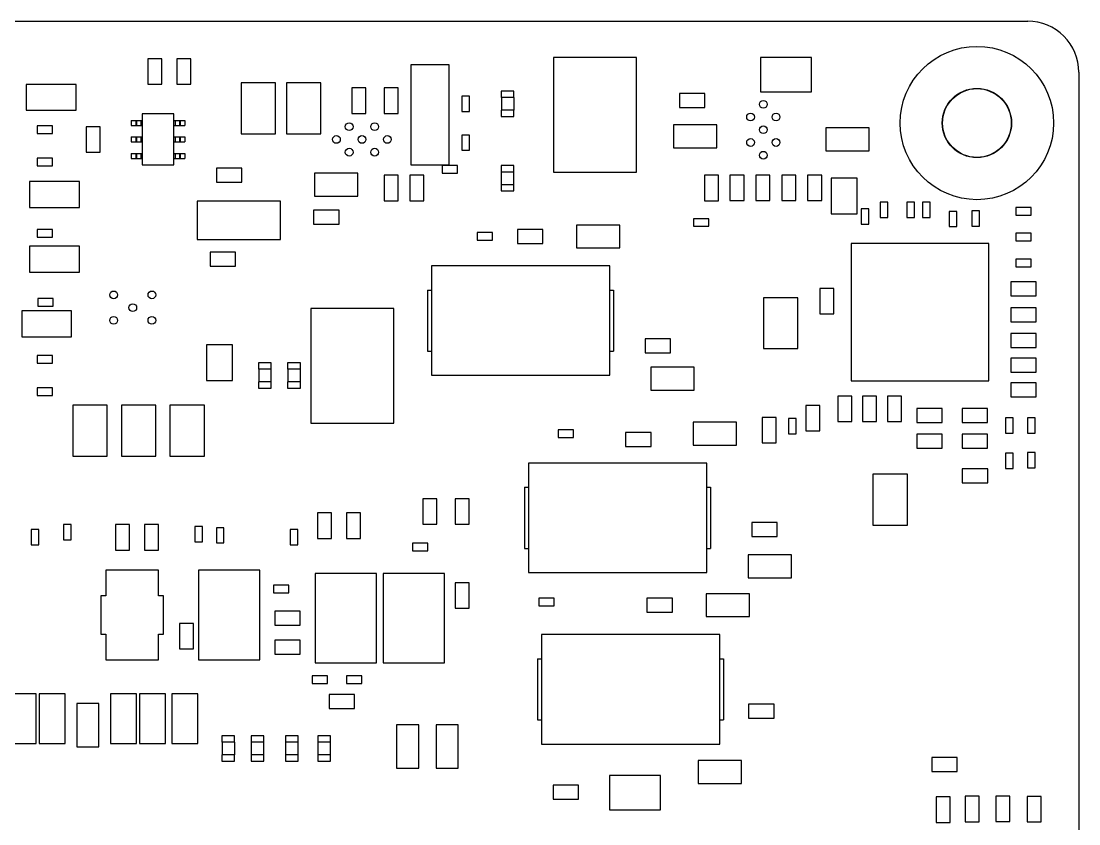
# Model space of a CAD drawing. Header units: millimetres. Extents: x 0 to 895, y 0 to 297.
# Drawn here: x 521.5 to 563, y 217.36 to 248.88 of the extents above; entities that cross this region are included whole.
import ezdxf

# ---------------------------------------------------------------- set-up
doc = ezdxf.new("R2010")
doc.units = ezdxf.units.MM

msp = doc.modelspace()

# ---------------------------------------------------------------- linework, layer by layer
at = {"color": 7, "linetype": 'Continuous', "lineweight": 25}
for p, q in [((481, 248.879), (561, 248.879)), ((527.017, 247.401), (526.467, 247.401)), ((526.467, 247.401), (526.467, 246.401)), ((527.017, 246.401), (527.017, 247.401)), ((528.16, 247.401), (527.61, 247.401)), ((527.61, 247.401), (527.61, 246.401)), ((528.16, 246.401), (528.16, 247.401)), ((542.387, 247.448), (542.387, 242.951)), ((545.641, 247.448), (542.387, 247.448)), ((545.641, 242.951), (545.641, 247.448)), ((550.507, 247.449), (550.507, 246.099)), ((552.507, 247.449), (550.507, 247.449)), ((552.507, 246.099), (552.507, 247.449)), ((536.785, 247.162), (536.785, 243.237)), ((538.289, 247.162), (536.785, 247.162)), ((538.289, 243.237), (538.289, 247.162)), ((563, 246.879), (563, 195.879)), ((521.7, 246.393), (521.7, 245.377)), ((523.656, 246.393), (521.7, 246.393)), ((523.656, 245.377), (523.656, 246.393)), ((526.467, 246.401), (527.017, 246.401)), ((527.61, 246.401), (528.16, 246.401)), ((530.131, 246.453), (530.131, 244.453)), ((531.481, 246.453), (530.131, 246.453)), ((531.481, 244.453), (531.481, 246.453)), ((531.909, 246.453), (531.909, 244.453)), ((533.259, 246.453), (531.909, 246.453)), ((533.259, 244.453), (533.259, 246.453)), ((534.468, 246.258), (534.468, 245.258)), ((535.018, 246.258), (534.468, 246.258)), ((535.018, 245.258), (535.018, 246.258)), ((535.738, 246.258), (535.738, 245.258)), ((536.288, 246.258), (535.738, 246.258)), ((536.288, 245.258), (536.288, 246.258)), ((540.335, 246.131), (540.335, 245.881)), ((540.835, 246.131), (540.335, 246.131)), ((540.835, 245.881), (540.835, 246.131)), ((538.784, 245.931), (538.784, 245.331)), ((539.084, 245.931), (538.784, 245.931)), ((539.084, 245.331), (539.084, 245.931)), ((540.835, 245.881), (540.335, 245.881)), ((540.345, 245.881), (540.345, 245.381)), ((540.825, 245.881), (540.825, 245.381)), ((547.324, 246.033), (547.324, 245.483)), ((548.324, 246.033), (547.324, 246.033)), ((548.324, 245.483), (548.324, 246.033)), ((550.507, 246.099), (552.507, 246.099)), ((521.7, 245.377), (523.656, 245.377)), ((538.784, 245.331), (539.084, 245.331)), ((540.335, 245.381), (540.335, 245.131)), ((540.835, 245.381), (540.335, 245.381)), ((540.835, 245.131), (540.835, 245.381)), ((547.324, 245.483), (548.324, 245.483)), ((525.819, 244.984), (525.819, 244.784)), ((525.819, 244.984), (525.994, 244.984)), ((525.994, 244.984), (525.994, 244.784)), ((525.994, 244.984), (526.024, 244.984)), ((526.024, 244.984), (526.024, 244.784)), ((526.024, 244.984), (526.194, 244.984)), ((526.194, 244.984), (526.194, 244.784)), ((526.194, 244.984), (526.244, 244.984)), ((526.244, 245.234), (526.244, 243.234)), ((527.494, 245.234), (526.244, 245.234)), ((527.494, 243.234), (527.494, 245.234)), ((527.494, 244.984), (527.544, 244.984)), ((527.544, 244.984), (527.544, 244.784)), ((527.544, 244.984), (527.714, 244.984)), ((527.714, 244.984), (527.714, 244.784)), ((527.714, 244.984), (527.744, 244.984)), ((527.744, 244.984), (527.744, 244.784)), ((527.744, 244.984), (527.919, 244.984)), ((527.919, 244.984), (527.919, 244.784)), ((534.468, 245.258), (535.018, 245.258)), ((535.738, 245.258), (536.288, 245.258)), ((540.335, 245.131), (540.835, 245.131)), ((522.124, 244.765), (522.124, 244.465)), ((522.724, 244.765), (522.124, 244.765)), ((522.124, 244.465), (522.724, 244.465)), ((522.724, 244.465), (522.724, 244.765)), ((524.054, 244.734), (524.054, 243.734)), ((524.604, 244.734), (524.054, 244.734)), ((524.604, 243.734), (524.604, 244.734)), ((525.819, 244.784), (525.994, 244.784)), ((525.994, 244.784), (526.024, 244.784)), ((526.024, 244.784), (526.194, 244.784)), ((526.194, 244.784), (526.244, 244.784)), ((527.494, 244.784), (527.544, 244.784)), ((527.544, 244.784), (527.714, 244.784)), ((527.714, 244.784), (527.744, 244.784)), ((527.744, 244.784), (527.919, 244.784)), ((530.131, 244.453), (531.481, 244.453)), ((531.909, 244.453), (533.259, 244.453)), ((548.801, 244.811), (547.101, 244.811)), ((547.101, 244.811), (547.101, 243.911)), ((548.801, 243.911), (548.801, 244.811)), ((553.07, 244.684), (553.07, 243.784)), ((554.77, 244.684), (553.07, 244.684)), ((554.77, 243.784), (554.77, 244.684)), ((525.819, 244.334), (525.819, 244.134)), ((525.819, 244.334), (525.994, 244.334)), ((525.819, 244.134), (525.994, 244.134)), ((525.994, 244.334), (525.994, 244.134)), ((525.994, 244.334), (526.024, 244.334)), ((525.994, 244.134), (526.024, 244.134)), ((526.024, 244.334), (526.024, 244.134)), ((526.024, 244.334), (526.194, 244.334)), ((526.024, 244.134), (526.194, 244.134)), ((526.194, 244.334), (526.194, 244.134)), ((526.194, 244.334), (526.244, 244.334)), ((526.194, 244.134), (526.244, 244.134)), ((527.494, 244.334), (527.544, 244.334)), ((527.494, 244.134), (527.544, 244.134)), ((527.544, 244.334), (527.544, 244.134)), ((527.544, 244.334), (527.714, 244.334)), ((527.544, 244.134), (527.714, 244.134)), ((527.714, 244.334), (527.714, 244.134)), ((527.714, 244.334), (527.744, 244.334)), ((527.714, 244.134), (527.744, 244.134)), ((527.744, 244.334), (527.744, 244.134)), ((527.744, 244.334), (527.919, 244.334)), ((527.744, 244.134), (527.919, 244.134)), ((527.919, 244.334), (527.919, 244.134)), ((539.084, 244.407), (538.784, 244.407)), ((538.784, 244.407), (538.784, 243.807)), ((539.084, 243.807), (539.084, 244.407)), ((524.054, 243.734), (524.604, 243.734)), ((525.819, 243.684), (525.819, 243.484)), ((525.819, 243.684), (525.994, 243.684)), ((525.994, 243.684), (525.994, 243.484)), ((525.994, 243.684), (526.024, 243.684)), ((526.024, 243.684), (526.024, 243.484)), ((526.024, 243.684), (526.194, 243.684)), ((526.194, 243.684), (526.194, 243.484)), ((526.194, 243.684), (526.244, 243.684)), ((527.494, 243.684), (527.544, 243.684)), ((527.544, 243.684), (527.544, 243.484)), ((527.544, 243.684), (527.714, 243.684)), ((527.714, 243.684), (527.714, 243.484)), ((527.714, 243.684), (527.744, 243.684)), ((527.744, 243.684), (527.744, 243.484)), ((527.744, 243.684), (527.919, 243.684)), ((527.919, 243.684), (527.919, 243.484)), ((538.784, 243.807), (539.084, 243.807)), ((547.101, 243.911), (548.801, 243.911)), ((553.07, 243.784), (554.77, 243.784)), ((522.124, 243.495), (522.124, 243.195)), ((522.724, 243.495), (522.124, 243.495)), ((522.724, 243.195), (522.724, 243.495)), ((525.819, 243.484), (525.994, 243.484)), ((525.994, 243.484), (526.024, 243.484)), ((526.024, 243.484), (526.194, 243.484)), ((526.194, 243.484), (526.244, 243.484)), ((526.244, 243.234), (527.494, 243.234)), ((527.494, 243.484), (527.544, 243.484)), ((527.544, 243.484), (527.714, 243.484)), ((527.714, 243.484), (527.744, 243.484)), ((527.744, 243.484), (527.919, 243.484)), ((536.785, 243.237), (538.289, 243.237)), ((538.024, 243.216), (538.024, 242.916)), ((538.624, 243.216), (538.024, 243.216)), ((538.624, 242.916), (538.624, 243.216)), ((540.335, 243.21), (540.335, 242.96)), ((540.835, 243.21), (540.335, 243.21)), ((540.835, 242.96), (540.835, 243.21)), ((522.124, 243.195), (522.724, 243.195)), ((529.163, 243.112), (529.163, 242.562)), ((530.163, 243.112), (529.163, 243.112)), ((530.163, 242.562), (530.163, 243.112)), ((533.004, 242.906), (533.004, 242.006)), ((534.704, 242.906), (533.004, 242.906)), ((534.704, 242.006), (534.704, 242.906)), ((535.738, 242.829), (535.738, 241.829)), ((536.288, 242.829), (535.738, 242.829)), ((536.288, 241.829), (536.288, 242.829)), ((536.754, 242.829), (536.754, 241.829)), ((537.304, 242.829), (536.754, 242.829)), ((537.304, 241.829), (537.304, 242.829)), ((538.024, 242.916), (538.624, 242.916)), ((540.335, 242.96), (540.835, 242.96)), ((540.345, 242.46), (540.345, 242.96)), ((540.825, 242.46), (540.825, 242.96)), ((542.387, 242.951), (545.641, 242.951)), ((548.311, 242.829), (548.311, 241.829)), ((548.861, 242.829), (548.311, 242.829)), ((548.861, 241.829), (548.861, 242.829)), ((549.862, 242.832), (549.311, 242.832)), ((549.311, 242.832), (549.311, 241.832)), ((549.862, 241.832), (549.862, 242.832)), ((550.327, 242.832), (550.327, 241.832)), ((550.878, 242.832), (550.327, 242.832)), ((550.878, 241.832), (550.878, 242.832)), ((551.343, 242.832), (551.343, 241.832)), ((551.894, 242.832), (551.343, 242.832)), ((551.894, 241.832), (551.894, 242.832)), ((552.359, 242.832), (552.359, 241.832)), ((552.91, 242.832), (552.359, 242.832)), ((552.91, 241.832), (552.91, 242.832)), ((521.827, 242.583), (521.827, 241.567)), ((523.783, 242.583), (521.827, 242.583)), ((523.783, 241.567), (523.783, 242.583)), ((529.163, 242.562), (530.163, 242.562)), ((540.335, 242.46), (540.335, 242.21)), ((540.335, 242.46), (540.835, 242.46)), ((540.835, 242.21), (540.835, 242.46)), ((554.301, 242.71), (553.285, 242.71)), ((553.285, 242.71), (553.285, 241.313)), ((554.301, 241.313), (554.301, 242.71)), ((533.004, 242.006), (534.704, 242.006)), ((540.335, 242.21), (540.835, 242.21)), ((521.827, 241.567), (523.783, 241.567)), ((528.411, 241.811), (528.411, 240.307)), ((531.676, 241.811), (528.411, 241.811)), ((531.676, 240.307), (531.676, 241.811)), ((535.738, 241.829), (536.288, 241.829)), ((536.754, 241.829), (537.304, 241.829)), ((548.311, 241.829), (548.861, 241.829)), ((549.311, 241.832), (549.862, 241.832)), ((550.327, 241.832), (550.878, 241.832)), ((551.343, 241.832), (551.894, 241.832)), ((552.359, 241.832), (552.91, 241.832)), ((555.205, 241.768), (555.205, 241.168)), ((555.505, 241.768), (555.205, 241.768)), ((555.505, 241.168), (555.505, 241.768)), ((556.251, 241.768), (556.251, 241.168)), ((556.551, 241.768), (556.251, 241.768)), ((556.551, 241.168), (556.551, 241.768)), ((556.863, 241.766), (556.863, 241.166)), ((557.164, 241.766), (556.863, 241.766)), ((557.164, 241.166), (557.164, 241.766)), ((560.529, 241.565), (560.529, 241.265)), ((561.128, 241.565), (560.529, 241.565)), ((561.128, 241.265), (561.128, 241.565)), ((532.973, 241.461), (532.973, 240.911)), ((533.973, 241.461), (532.973, 241.461)), ((533.973, 240.911), (533.973, 241.461)), ((553.285, 241.313), (554.301, 241.313)), ((554.455, 241.509), (554.455, 240.909)), ((554.756, 241.509), (554.455, 241.509)), ((554.756, 240.909), (554.756, 241.509)), ((555.205, 241.168), (555.505, 241.168)), ((556.251, 241.168), (556.551, 241.168)), ((556.863, 241.166), (557.164, 241.166)), ((557.91, 241.41), (557.91, 240.81)), ((558.21, 241.41), (557.91, 241.41)), ((558.21, 240.81), (558.21, 241.41)), ((558.799, 241.435), (558.799, 240.835)), ((559.099, 241.435), (558.799, 241.435)), ((559.099, 240.835), (559.099, 241.435)), ((560.529, 241.265), (561.128, 241.265)), ((532.973, 240.911), (533.973, 240.911)), ((543.291, 240.874), (543.291, 239.974)), ((544.991, 240.874), (543.291, 240.874)), ((544.991, 239.974), (544.991, 240.874)), ((547.884, 241.123), (547.884, 240.823)), ((548.484, 241.123), (547.884, 241.123)), ((547.884, 240.823), (548.484, 240.823)), ((548.484, 240.823), (548.484, 241.123)), ((554.455, 240.909), (554.756, 240.909)), ((557.91, 240.81), (558.21, 240.81)), ((558.799, 240.835), (559.099, 240.835)), ((522.124, 240.701), (522.124, 240.401)), ((522.724, 240.701), (522.124, 240.701)), ((522.124, 240.401), (522.724, 240.401)), ((522.724, 240.401), (522.724, 240.701)), ((528.411, 240.307), (531.676, 240.307)), ((539.396, 240.574), (539.396, 240.274)), ((539.996, 240.574), (539.396, 240.574)), ((539.996, 240.274), (539.996, 240.574)), ((540.974, 240.699), (540.974, 240.149)), ((541.974, 240.699), (540.974, 240.699)), ((541.974, 240.149), (541.974, 240.699)), ((560.529, 240.549), (560.529, 240.249)), ((561.128, 240.549), (560.529, 240.549)), ((561.128, 240.249), (561.128, 240.549)), ((521.827, 240.043), (521.827, 239.027)), ((523.783, 240.043), (521.827, 240.043)), ((523.783, 239.027), (523.783, 240.043)), ((539.396, 240.274), (539.996, 240.274)), ((540.974, 240.149), (541.974, 240.149)), ((543.291, 239.974), (544.991, 239.974)), ((554.066, 240.151), (554.066, 234.754)), ((559.463, 240.151), (554.066, 240.151)), ((559.463, 234.754), (559.463, 240.151)), ((560.529, 240.249), (561.128, 240.249)), ((528.909, 239.81), (528.909, 239.26)), ((529.909, 239.81), (528.909, 239.81)), ((529.909, 239.26), (529.909, 239.81)), ((560.529, 239.533), (560.529, 239.233)), ((561.128, 239.533), (560.529, 239.533)), ((561.128, 239.233), (561.128, 239.533)), ((528.909, 239.26), (529.909, 239.26)), ((537.593, 239.272), (537.593, 234.972)), ((544.593, 239.272), (537.593, 239.272)), ((544.593, 234.972), (544.593, 239.272)), ((560.529, 239.233), (561.128, 239.233)), ((521.827, 239.027), (523.783, 239.027)), ((560.328, 238.642), (560.328, 238.092)), ((561.329, 238.642), (560.328, 238.642)), ((561.329, 238.092), (561.329, 238.642)), ((537.443, 238.322), (537.443, 235.922)), ((537.443, 238.322), (537.593, 238.322)), ((544.593, 238.322), (544.743, 238.322)), ((544.743, 238.322), (544.743, 235.922)), ((552.832, 238.384), (552.832, 237.384)), ((553.382, 238.384), (552.832, 238.384)), ((553.382, 237.384), (553.382, 238.384)), ((522.149, 237.984), (522.149, 237.683)), ((522.749, 237.984), (522.149, 237.984)), ((522.749, 237.683), (522.749, 237.984)), ((550.629, 238.021), (550.629, 236.021)), ((551.978, 238.021), (550.629, 238.021)), ((551.978, 236.021), (551.978, 238.021)), ((560.328, 238.092), (561.329, 238.092)), ((521.522, 237.503), (521.522, 236.487)), ((523.478, 237.503), (521.522, 237.503)), ((522.149, 237.683), (522.749, 237.683)), ((523.478, 236.487), (523.478, 237.503)), ((532.862, 237.593), (532.862, 233.096)), ((536.116, 237.593), (532.862, 237.593)), ((536.116, 233.096), (536.116, 237.593)), ((560.328, 237.626), (560.328, 237.076)), ((561.329, 237.626), (560.328, 237.626)), ((561.329, 237.076), (561.329, 237.626)), ((552.832, 237.384), (553.382, 237.384)), ((560.328, 237.076), (561.329, 237.076)), ((560.328, 236.61), (560.328, 236.06)), ((561.329, 236.61), (560.328, 236.61)), ((561.329, 236.06), (561.329, 236.61)), ((521.522, 236.487), (523.478, 236.487)), ((529.79, 236.17), (528.774, 236.17)), ((528.774, 236.17), (528.774, 234.773)), ((529.79, 234.773), (529.79, 236.17)), ((546.978, 236.407), (545.977, 236.407)), ((545.977, 236.407), (545.977, 235.857)), ((546.978, 235.857), (546.978, 236.407)), ((522.124, 235.748), (522.124, 235.448)), ((522.724, 235.748), (522.124, 235.748)), ((522.724, 235.448), (522.724, 235.748)), ((537.443, 235.922), (537.593, 235.922)), ((544.593, 235.922), (544.743, 235.922)), ((545.977, 235.857), (546.978, 235.857)), ((550.629, 236.021), (551.978, 236.021)), ((560.328, 236.06), (561.329, 236.06)), ((522.124, 235.448), (522.724, 235.448)), ((530.81, 235.463), (530.81, 235.213)), ((531.31, 235.463), (530.81, 235.463)), ((531.31, 235.213), (531.31, 235.463)), ((532.453, 235.463), (531.953, 235.463)), ((531.953, 235.463), (531.953, 235.213)), ((532.453, 235.213), (532.453, 235.463)), ((560.328, 235.645), (560.328, 235.095)), ((561.329, 235.645), (560.328, 235.645)), ((561.329, 235.095), (561.329, 235.645)), ((531.31, 235.213), (530.81, 235.213)), ((530.82, 235.213), (530.82, 234.713)), ((531.3, 235.213), (531.3, 234.713)), ((532.453, 235.213), (531.953, 235.213)), ((531.963, 235.213), (531.963, 234.713)), ((532.443, 235.213), (532.443, 234.713)), ((537.593, 234.972), (544.593, 234.972)), ((546.212, 235.286), (546.212, 234.386)), ((547.912, 235.286), (546.212, 235.286)), ((547.912, 234.386), (547.912, 235.286)), ((560.328, 235.095), (561.329, 235.095)), ((528.774, 234.773), (529.79, 234.773)), ((530.81, 234.713), (530.81, 234.463)), ((531.31, 234.713), (530.81, 234.713)), ((531.31, 234.463), (531.31, 234.713)), ((531.953, 234.713), (531.953, 234.463)), ((532.453, 234.713), (531.953, 234.713)), ((532.453, 234.463), (532.453, 234.713)), ((554.066, 234.754), (559.463, 234.754)), ((560.328, 234.68), (560.328, 234.129)), ((561.329, 234.68), (560.328, 234.68)), ((561.329, 234.129), (561.329, 234.68)), ((522.124, 234.478), (522.124, 234.178)), ((522.724, 234.478), (522.124, 234.478)), ((522.124, 234.178), (522.724, 234.178)), ((522.724, 234.178), (522.724, 234.478)), ((530.81, 234.463), (531.31, 234.463)), ((531.953, 234.463), (532.453, 234.463)), ((546.212, 234.386), (547.912, 234.386)), ((553.538, 234.158), (553.538, 233.158)), ((554.088, 234.158), (553.538, 234.158)), ((554.088, 233.158), (554.088, 234.158)), ((554.508, 234.158), (554.508, 233.158)), ((555.058, 234.158), (554.508, 234.158)), ((555.058, 233.158), (555.058, 234.158)), ((555.494, 234.158), (555.494, 233.158)), ((556.044, 234.158), (555.494, 234.158)), ((556.044, 233.158), (556.044, 234.158)), ((560.328, 234.129), (561.329, 234.129)), ((523.527, 233.804), (523.527, 231.804)), ((524.877, 233.804), (523.527, 233.804)), ((524.877, 231.804), (524.877, 233.804)), ((525.432, 233.804), (525.432, 231.804)), ((526.782, 233.804), (525.432, 233.804)), ((526.782, 231.804), (526.782, 233.804)), ((527.337, 233.804), (527.337, 231.804)), ((528.687, 233.804), (527.337, 233.804)), ((528.687, 231.804), (528.687, 233.804)), ((552.836, 233.787), (552.286, 233.787)), ((552.286, 233.787), (552.286, 232.787)), ((552.836, 232.787), (552.836, 233.787)), ((556.643, 233.676), (556.643, 233.126)), ((557.643, 233.676), (556.643, 233.676)), ((557.643, 233.126), (557.643, 233.676)), ((558.421, 233.676), (558.421, 233.126)), ((559.421, 233.676), (558.421, 233.676)), ((559.421, 233.126), (559.421, 233.676)), ((550.574, 233.317), (550.574, 232.317)), ((551.124, 233.317), (550.574, 233.317)), ((551.124, 232.317), (551.124, 233.317)), ((551.603, 233.279), (551.603, 232.68)), ((551.903, 233.279), (551.603, 233.279)), ((551.903, 232.68), (551.903, 233.279)), ((560.12, 233.307), (560.12, 232.707)), ((560.42, 233.307), (560.12, 233.307)), ((560.42, 232.707), (560.42, 233.307)), ((561.283, 233.307), (560.983, 233.307)), ((560.983, 233.307), (560.983, 232.707)), ((561.283, 232.707), (561.283, 233.307)), ((532.862, 233.096), (536.116, 233.096)), ((542.571, 232.827), (542.571, 232.527)), ((543.171, 232.827), (542.571, 232.827)), ((543.171, 232.527), (543.171, 232.827)), ((549.563, 233.127), (547.863, 233.127)), ((547.863, 233.127), (547.863, 232.227)), ((549.563, 232.227), (549.563, 233.127)), ((553.538, 233.158), (554.088, 233.158)), ((554.508, 233.158), (555.058, 233.158)), ((555.494, 233.158), (556.044, 233.158)), ((556.643, 233.126), (557.643, 233.126)), ((558.421, 233.126), (559.421, 233.126)), ((542.571, 232.527), (543.171, 232.527)), ((545.215, 232.724), (545.215, 232.174)), ((546.216, 232.724), (545.215, 232.724)), ((546.216, 232.174), (546.216, 232.724)), ((551.603, 232.68), (551.903, 232.68)), ((552.286, 232.787), (552.836, 232.787)), ((556.643, 232.66), (556.643, 232.11)), ((557.643, 232.66), (556.643, 232.66)), ((557.643, 232.11), (557.643, 232.66)), ((558.421, 232.66), (558.421, 232.11)), ((559.421, 232.66), (558.421, 232.66)), ((559.421, 232.11), (559.421, 232.66)), ((560.12, 232.707), (560.42, 232.707)), ((560.983, 232.707), (561.283, 232.707)), ((545.215, 232.174), (546.216, 232.174)), ((547.863, 232.227), (549.563, 232.227)), ((550.574, 232.317), (551.124, 232.317)), ((556.643, 232.11), (557.643, 232.11)), ((558.421, 232.11), (559.421, 232.11)), ((523.527, 231.804), (524.877, 231.804)), ((525.432, 231.804), (526.782, 231.804)), ((527.337, 231.804), (528.687, 231.804)), ((560.12, 231.91), (560.12, 231.31)), ((560.42, 231.91), (560.12, 231.91)), ((560.42, 231.31), (560.42, 231.91)), ((560.983, 231.936), (560.983, 231.336)), ((561.283, 231.936), (560.983, 231.936)), ((561.283, 231.336), (561.283, 231.936)), ((541.403, 231.525), (541.403, 227.225)), ((548.403, 231.525), (541.403, 231.525)), ((548.403, 227.225), (548.403, 231.525)), ((558.423, 231.301), (558.423, 230.751)), ((559.424, 231.301), (558.423, 231.301)), ((559.424, 230.751), (559.424, 231.301)), ((560.12, 231.31), (560.42, 231.31)), ((560.983, 231.336), (561.283, 231.336)), ((554.921, 231.086), (554.921, 229.086)), ((556.271, 231.086), (554.921, 231.086)), ((556.271, 229.086), (556.271, 231.086)), ((558.423, 230.751), (559.424, 230.751)), ((541.253, 230.575), (541.253, 228.175)), ((541.253, 230.575), (541.403, 230.575)), ((548.403, 230.575), (548.553, 230.575)), ((548.553, 230.575), (548.553, 228.175)), ((537.812, 230.129), (537.262, 230.129)), ((537.262, 230.129), (537.262, 229.129)), ((537.812, 229.129), (537.812, 230.129)), ((539.082, 230.129), (538.532, 230.129)), ((538.532, 230.129), (538.532, 229.129)), ((539.082, 229.129), (539.082, 230.129)), ((533.121, 229.571), (533.121, 228.57)), ((533.672, 229.571), (533.121, 229.571)), ((533.672, 228.57), (533.672, 229.571)), ((534.264, 229.571), (534.264, 228.57)), ((534.815, 229.571), (534.264, 229.571)), ((534.815, 228.57), (534.815, 229.571)), ((523.463, 229.116), (523.163, 229.116)), ((523.163, 229.116), (523.163, 228.516)), ((523.463, 228.516), (523.463, 229.116)), ((525.197, 229.113), (525.197, 228.113)), ((525.747, 229.113), (525.197, 229.113)), ((525.747, 228.113), (525.747, 229.113)), ((526.34, 229.113), (526.34, 228.113)), ((526.89, 229.113), (526.34, 229.113)), ((526.89, 228.113), (526.89, 229.113)), ((537.262, 229.129), (537.812, 229.129)), ((538.532, 229.129), (539.082, 229.129)), ((550.168, 229.193), (550.168, 228.643)), ((551.169, 229.193), (550.168, 229.193)), ((551.169, 228.643), (551.169, 229.193)), ((522.193, 228.913), (521.893, 228.913)), ((521.893, 228.913), (521.893, 228.313)), ((522.193, 228.313), (522.193, 228.913)), ((528.619, 229.04), (528.319, 229.04)), ((528.319, 229.04), (528.319, 228.44)), ((528.619, 228.44), (528.619, 229.04)), ((529.157, 228.989), (529.157, 228.389)), ((529.457, 228.989), (529.157, 228.989)), ((529.457, 228.389), (529.457, 228.989)), ((532.353, 228.913), (532.053, 228.913)), ((532.053, 228.913), (532.053, 228.313)), ((532.353, 228.313), (532.353, 228.913)), ((554.921, 229.086), (556.271, 229.086)), ((521.893, 228.313), (522.193, 228.313)), ((523.163, 228.516), (523.463, 228.516)), ((528.319, 228.44), (528.619, 228.44)), ((529.157, 228.389), (529.457, 228.389)), ((532.053, 228.313), (532.353, 228.313)), ((533.121, 228.57), (533.672, 228.57)), ((534.264, 228.57), (534.815, 228.57)), ((536.856, 228.382), (536.856, 228.082)), ((537.456, 228.382), (536.856, 228.382)), ((537.456, 228.082), (537.456, 228.382)), ((550.168, 228.643), (551.169, 228.643)), ((525.197, 228.113), (525.747, 228.113)), ((526.34, 228.113), (526.89, 228.113)), ((536.856, 228.082), (537.456, 228.082)), ((541.253, 228.175), (541.403, 228.175)), ((548.403, 228.175), (548.553, 228.175)), ((550.022, 227.92), (550.022, 227.02)), ((551.722, 227.92), (550.022, 227.92)), ((551.722, 227.02), (551.722, 227.92)), ((524.822, 227.328), (524.822, 226.317)), ((526.884, 227.328), (524.822, 227.328)), ((526.884, 226.317), (526.884, 227.328)), ((528.461, 227.324), (528.461, 223.806)), ((530.865, 227.324), (528.461, 227.324)), ((530.865, 223.806), (530.865, 227.324)), ((533.033, 227.197), (533.033, 223.679)), ((535.437, 227.197), (533.033, 227.197)), ((535.437, 223.679), (535.437, 227.197)), ((535.7, 227.197), (535.7, 223.679)), ((538.104, 227.197), (535.7, 227.197)), ((538.104, 223.679), (538.104, 227.197)), ((541.403, 227.225), (548.403, 227.225)), ((550.022, 227.02), (551.722, 227.02)), ((531.395, 226.731), (531.395, 226.431)), ((531.995, 226.731), (531.395, 226.731)), ((531.995, 226.431), (531.995, 226.731)), ((538.532, 226.827), (538.532, 225.827)), ((539.082, 226.827), (538.532, 226.827)), ((539.082, 225.827), (539.082, 226.827)), ((524.626, 226.317), (524.626, 224.813)), ((524.822, 226.317), (524.626, 226.317)), ((527.08, 226.317), (526.884, 226.317)), ((527.08, 224.813), (527.08, 226.317)), ((531.395, 226.431), (531.995, 226.431)), ((541.809, 226.223), (541.809, 225.923)), ((542.409, 226.223), (541.809, 226.223)), ((542.409, 225.923), (542.409, 226.223)), ((546.054, 226.221), (546.054, 225.671)), ((547.054, 226.221), (546.054, 226.221)), ((547.054, 225.671), (547.054, 226.221)), ((550.071, 226.396), (548.371, 226.396)), ((548.371, 226.396), (548.371, 225.496)), ((550.071, 225.496), (550.071, 226.396)), ((538.532, 225.827), (539.082, 225.827)), ((541.809, 225.923), (542.409, 225.923)), ((532.449, 225.713), (531.449, 225.713)), ((531.449, 225.713), (531.449, 225.163)), ((532.449, 225.163), (532.449, 225.713)), ((546.054, 225.671), (547.054, 225.671)), ((548.371, 225.496), (550.071, 225.496)), ((528.261, 225.227), (527.711, 225.227)), ((527.711, 225.227), (527.711, 224.227)), ((528.261, 224.227), (528.261, 225.227)), ((531.449, 225.163), (532.449, 225.163)), ((524.626, 224.813), (524.822, 224.813)), ((524.822, 224.813), (524.822, 223.802)), ((526.884, 224.813), (527.08, 224.813)), ((526.884, 223.802), (526.884, 224.813)), ((531.449, 224.57), (531.449, 224.02)), ((532.449, 224.57), (531.449, 224.57)), ((532.449, 224.02), (532.449, 224.57)), ((541.911, 224.794), (541.911, 220.494)), ((548.911, 224.794), (541.911, 224.794)), ((548.911, 220.494), (548.911, 224.794)), ((527.711, 224.227), (528.261, 224.227)), ((524.822, 223.802), (526.884, 223.802)), ((528.461, 223.806), (530.865, 223.806)), ((531.449, 224.02), (532.449, 224.02)), ((541.761, 223.844), (541.761, 221.444)), ((541.761, 223.844), (541.911, 223.844)), ((548.911, 223.844), (549.061, 223.844)), ((549.061, 223.844), (549.061, 221.444)), ((533.033, 223.679), (535.437, 223.679)), ((535.7, 223.679), (538.104, 223.679)), ((532.919, 223.175), (532.919, 222.875)), ((533.519, 223.175), (532.919, 223.175)), ((532.919, 222.875), (533.519, 222.875)), ((533.519, 222.875), (533.519, 223.175)), ((534.265, 223.175), (534.265, 222.875)), ((534.865, 223.175), (534.265, 223.175)), ((534.265, 222.875), (534.865, 222.875)), ((534.865, 222.875), (534.865, 223.175)), ((522.082, 222.467), (521.066, 222.467)), ((522.082, 220.511), (522.082, 222.467)), ((522.209, 222.467), (522.209, 220.511)), ((523.225, 222.467), (522.209, 222.467)), ((523.225, 220.511), (523.225, 222.467)), ((525.003, 222.467), (525.003, 220.511)), ((526.019, 222.467), (525.003, 222.467)), ((526.019, 220.511), (526.019, 222.467)), ((526.146, 222.467), (526.146, 220.511)), ((527.162, 222.467), (526.146, 222.467)), ((527.162, 220.511), (527.162, 222.467)), ((527.416, 222.467), (527.416, 220.511)), ((528.432, 222.467), (527.416, 222.467)), ((528.432, 220.511), (528.432, 222.467)), ((523.679, 222.085), (523.679, 220.385)), ((524.549, 222.085), (523.679, 222.085)), ((524.549, 220.385), (524.549, 222.085)), ((533.582, 222.437), (533.582, 221.887)), ((534.582, 222.437), (533.582, 222.437)), ((534.582, 221.887), (534.582, 222.437)), ((550.041, 222.056), (550.041, 221.506)), ((551.042, 222.056), (550.041, 222.056)), ((551.042, 221.506), (551.042, 222.056)), ((533.582, 221.887), (534.582, 221.887)), ((536.227, 221.247), (536.227, 219.547)), ((537.097, 221.247), (536.227, 221.247)), ((537.097, 219.547), (537.097, 221.247)), ((537.776, 221.247), (537.776, 219.547)), ((538.646, 221.247), (537.776, 221.247)), ((538.646, 219.547), (538.646, 221.247)), ((541.761, 221.444), (541.911, 221.444)), ((548.911, 221.444), (549.061, 221.444)), ((550.041, 221.506), (551.042, 221.506)), ((529.376, 220.821), (529.376, 220.571)), ((529.876, 220.821), (529.376, 220.821)), ((529.876, 220.571), (529.876, 220.821)), ((531.019, 220.821), (530.519, 220.821)), ((530.519, 220.821), (530.519, 220.571)), ((531.019, 220.571), (531.019, 220.821)), ((531.865, 220.821), (531.865, 220.571)), ((532.365, 220.821), (531.865, 220.821)), ((532.365, 220.571), (532.365, 220.821)), ((533.635, 220.821), (533.135, 220.821)), ((533.135, 220.821), (533.135, 220.571)), ((533.635, 220.571), (533.635, 220.821)), ((521.066, 220.511), (522.082, 220.511)), ((522.209, 220.511), (523.225, 220.511)), ((523.679, 220.385), (524.549, 220.385)), ((525.003, 220.511), (526.019, 220.511)), ((526.146, 220.511), (527.162, 220.511)), ((527.416, 220.511), (528.432, 220.511)), ((529.876, 220.571), (529.376, 220.571)), ((529.386, 220.571), (529.386, 220.071)), ((529.866, 220.571), (529.866, 220.071)), ((531.019, 220.571), (530.519, 220.571)), ((530.529, 220.571), (530.529, 220.071)), ((531.009, 220.571), (531.009, 220.071)), ((532.365, 220.571), (531.865, 220.571)), ((531.875, 220.571), (531.875, 220.071)), ((532.355, 220.571), (532.355, 220.071)), ((533.635, 220.571), (533.135, 220.571)), ((533.145, 220.571), (533.145, 220.071)), ((533.625, 220.571), (533.625, 220.071)), ((541.911, 220.494), (548.911, 220.494)), ((529.376, 220.071), (529.376, 219.821)), ((529.876, 220.071), (529.376, 220.071)), ((529.876, 219.821), (529.876, 220.071)), ((530.519, 220.071), (530.519, 219.821)), ((531.019, 220.071), (530.519, 220.071)), ((531.019, 219.821), (531.019, 220.071)), ((531.865, 220.071), (531.865, 219.821)), ((532.365, 220.071), (531.865, 220.071)), ((532.365, 219.821), (532.365, 220.071)), ((533.135, 220.071), (533.135, 219.821)), ((533.635, 220.071), (533.135, 220.071)), ((533.635, 219.821), (533.635, 220.071)), ((557.23, 219.965), (557.23, 219.415)), ((558.23, 219.965), (557.23, 219.965)), ((558.23, 219.415), (558.23, 219.965)), ((529.376, 219.821), (529.876, 219.821)), ((530.519, 219.821), (531.019, 219.821)), ((531.865, 219.821), (532.365, 219.821)), ((533.135, 219.821), (533.635, 219.821)), ((536.227, 219.547), (537.097, 219.547)), ((537.776, 219.547), (538.646, 219.547)), ((549.766, 219.843), (548.066, 219.843)), ((548.066, 219.843), (548.066, 218.943)), ((549.766, 218.943), (549.766, 219.843)), ((544.589, 219.255), (544.589, 217.905)), ((546.589, 219.255), (544.589, 219.255)), ((546.589, 217.905), (546.589, 219.255)), ((557.23, 219.415), (558.23, 219.415)), ((542.371, 218.881), (542.371, 218.331)), ((543.371, 218.881), (542.371, 218.881)), ((543.371, 218.331), (543.371, 218.881)), ((548.066, 218.943), (549.766, 218.943)), ((542.371, 218.331), (543.371, 218.331)), ((557.954, 218.42), (557.404, 218.42)), ((557.404, 218.42), (557.404, 217.42)), ((557.954, 217.42), (557.954, 218.42)), ((558.544, 218.443), (558.544, 217.443)), ((559.094, 218.443), (558.544, 218.443)), ((559.094, 217.443), (559.094, 218.443)), ((559.743, 218.45), (559.743, 217.45)), ((560.293, 218.45), (559.743, 218.45)), ((560.293, 217.45), (560.293, 218.45)), ((561.525, 218.435), (560.975, 218.435)), ((560.975, 218.435), (560.975, 217.435)), ((561.525, 217.435), (561.525, 218.435)), ((544.589, 217.905), (546.589, 217.905)), ((557.404, 217.42), (557.954, 217.42)), ((558.544, 217.443), (559.094, 217.443)), ((559.743, 217.45), (560.293, 217.45)), ((560.975, 217.435), (561.525, 217.435))]:
    msp.add_line(p, q, dxfattribs=at)
for centre, radius in [((559, 244.879), 3.01), ((559, 244.879), 1.359), ((559, 244.879), 1.35), ((550.618, 245.615), 0.152), ((534.37, 244.734), 0.152), ((535.37, 244.734), 0.152), ((550.118, 245.115), 0.152), ((551.118, 245.115), 0.152), ((550.618, 244.615), 0.152), ((533.87, 244.234), 0.152), ((534.87, 244.234), 0.152), ((535.87, 244.234), 0.152), ((550.118, 244.115), 0.152), ((551.118, 244.115), 0.152), ((534.37, 243.734), 0.152), ((535.37, 243.734), 0.152), ((550.618, 243.615), 0.152), ((525.128, 238.13), 0.152), ((526.628, 238.13), 0.152), ((525.878, 237.63), 0.152), ((525.128, 237.13), 0.152), ((526.628, 237.13), 0.152)]:
    msp.add_circle(centre, radius, dxfattribs=at)
msp.add_arc((561, 246.879), 2, 359.9985, 90.0015, dxfattribs=at)

doc.saveas('drawing.dxf')
